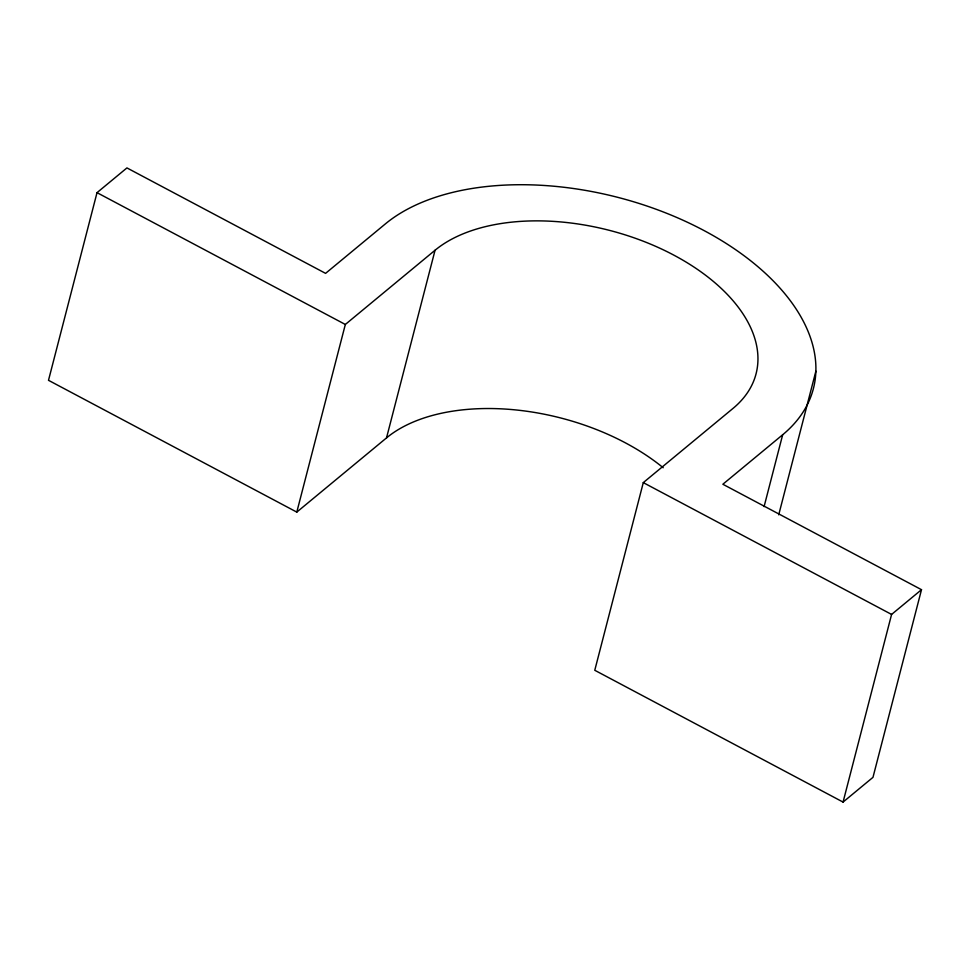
<?xml version="1.0" encoding="UTF-8"?>
<svg xmlns="http://www.w3.org/2000/svg" width="970" height="970" viewBox="0 0 970 970"><rect width="100%" height="100%" fill="white"/><g stroke="black" fill="none" stroke-linecap="round" stroke-linejoin="round"><path stroke-width="1.45" d="M97.024 192.654L48.5 380.313L296.796 512.111L386.521 437.894L435.057 250.236A177.68 102.165 14.5 0 1 673.762 255.098A177.68 102.165 14.5 0 1 733.017 408.406L643.292 482.623L594.768 670.282L843.063 802.081L872.976 777.346L921.5 589.687L722.856 484.248L782.669 434.766A236.91 136.224 14.5 0 0 703.662 230.363A236.91 136.224 14.5 0 0 385.393 223.876L325.58 273.358L126.937 167.919L97.024 192.654L345.332 324.465L435.057 250.236M296.796 512.111L345.332 324.465M764.093 506.607L782.669 434.766M778.716 514.827L815.879 371.158M843.063 802.081L891.588 614.434L921.5 589.687M643.292 482.623L891.588 614.434M386.521 437.894A177.68 102.165 14.5 0 1 663.201 467.746"/></g></svg>
